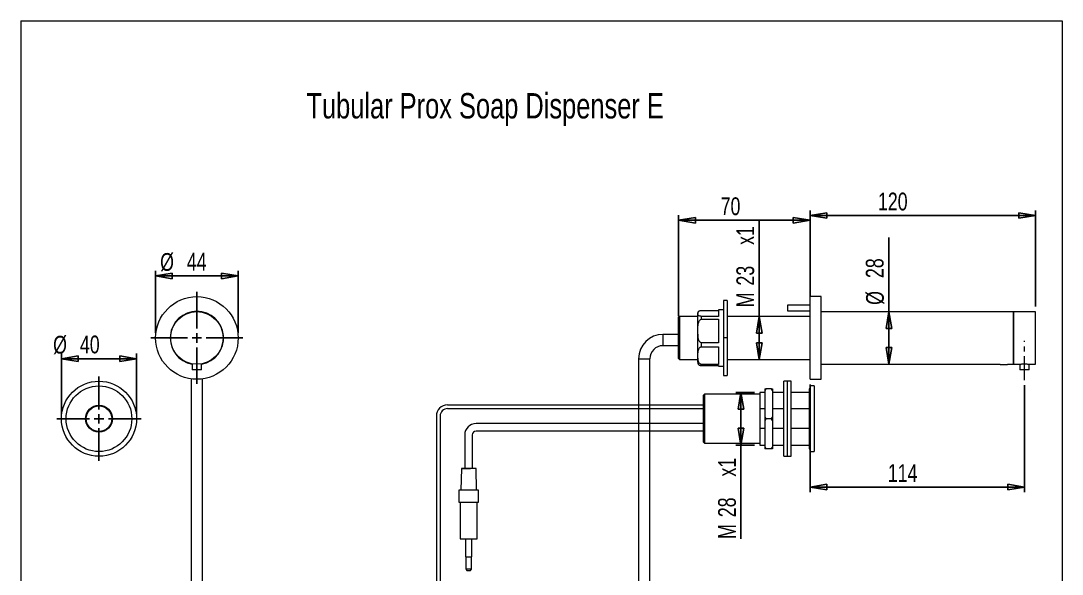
# Model space of a CAD drawing. Header units: millimetres. Extents: x 3 to 208, y 3 to 295.
# Drawn here: x 2.9 to 208.4, y 185.4 to 294.5 of the extents above; entities that cross this region are included whole.
import ezdxf

# ---------------------------------------------------------------- set-up
doc = ezdxf.new("R2010")
doc.units = ezdxf.units.MM
doc.linetypes.add('CENTERX2', pattern=[20.32, 12.7, -2.54, 2.54, -2.54])
doc.layers.add('DIM', color=176, linetype='Continuous')
doc.layers.add('LEVEL0', color=179, linetype='Continuous')
doc.styles.add('SLDTEXTSTYLE0', font='TXT', dxfattribs={"width": 0.75})
doc.dimstyles.new('SLDDIMSTYLE0', dxfattribs={"dimtxt": 3.5, "dimasz": 3.302, "dimexe": 0, "dimexo": 0.0625, "dimgap": 0.875, "dimtad": 1, "dimdec": 0, "dimlfac": 2.7, "dimrnd": 1e-09, "dimzin": 12, "dimdsep": 46, "dimtxsty": 'SLDTEXTSTYLE0', "dimblk1": 'CLOSED', "dimblk2": 'CLOSED', "dimsah": 1, "dimcen": 0.09, "dimadec": 0, "dimazin": 3, "dimtfac": 1, "dimtdec": 0, "dimtofl": 0, "dimtmove": 0, "dimatfit": 3, "dimldrblk": 'CLOSED', "dimfxl": 0, "dimfrac": 2, "dimtolj": 1, "dimtzin": 12, "dimarcsym": 0})
doc.dimstyles.new('SLDDIMSTYLE1', dxfattribs={"dimtxt": 3.5, "dimasz": 3.302, "dimexe": 0, "dimexo": 0.0625, "dimgap": 0.875, "dimtad": 1, "dimdec": 0, "dimlfac": 2.7, "dimrnd": 1e-09, "dimzin": 12, "dimdsep": 46, "dimtxsty": 'SLDTEXTSTYLE0', "dimblk1": 'CLOSED', "dimblk2": 'CLOSED', "dimsah": 1, "dimcen": 0.09, "dimadec": 0, "dimazin": 3, "dimtfac": 1, "dimtofl": 0, "dimtmove": 0, "dimatfit": 3, "dimldrblk": 'CLOSED', "dimfxl": 0, "dimfrac": 2, "dimtolj": 1, "dimtzin": 12, "dimarcsym": 0})

# ---------------------------------------------------------------- blocks, each defined once
blk = doc.blocks.new('_CLOSED')
at = {"color": 0, "linetype": 'ByBlock', "lineweight": -2}
for p, q in [((-1, 0.166667), (0, 0)), ((-1, 0.166667), (-1, -0.166667)), ((0, 0), (-1, -0.166667)), ((0, 0), (-1, 0))]:
    blk.add_line(p, q, dxfattribs=at)
blk = doc.blocks.new('_D')
at = {"layer": 'LEVEL0', "color": 7}
for p, q in [((147.72, 221.26), (144.02, 221.26)), ((145.02, 221.26), (145.02, 210.89)), ((147.72, 210.89), (144.02, 210.89)), ((145.02, 210.89), (145.02, 192.36))]:
    blk.add_line(p, q, dxfattribs=at)
at = {"layer": 'LEVEL0', "color": 7, "xscale": 3.302, "yscale": 3.302}
for p, rotation in [((145.02, 221.26), 90.0000000000004), ((145.02, 210.89), 270.0000000000004)]:
    blk.add_blockref('_CLOSED', p, dxfattribs=dict(at, rotation=rotation))
at = {"layer": 'LEVEL0', "color": 7, "char_height": 3.5, "attachment_point": 1, "rotation": 90, "style": 'SLDTEXTSTYLE0'}
for s, insert in [('x1', (140.51, 204.67)), ('28', (140.51, 196.65)), ('M', (140.51, 192.36))]:
    blk.add_mtext(s, dxfattribs=dict(at, insert=insert))
blk = doc.blocks.new('_D_1')
at = {"layer": 'LEVEL0', "color": 7}
for p, q in [((148.63, 236.26), (148.63, 255.17)), ((148.63, 227.74), (148.63, 236.26))]:
    blk.add_line(p, q, dxfattribs=at)
at = {"layer": 'LEVEL0', "color": 7, "xscale": 3.302, "yscale": 3.302}
for p, rotation in [((148.63, 236.26), 90.00000000000041), ((148.63, 227.74), 270.0000000000004)]:
    blk.add_blockref('_CLOSED', p, dxfattribs=dict(at, rotation=rotation))
at = {"layer": 'LEVEL0', "color": 7, "char_height": 3.5, "attachment_point": 1, "rotation": 90, "style": 'SLDTEXTSTYLE0'}
for s, insert in [('x1', (144.12, 250.35)), ('23', (144.12, 242.33)), ('M', (144.12, 238.04))]:
    blk.add_mtext(s, dxfattribs=dict(at, insert=insert))
blk = doc.blocks.new('_D_2')
at = {"layer": 'LEVEL0', "color": 7}
for p, q in [((132.72, 236.33), (132.72, 256.22)), ((158.65, 255.22), (132.72, 255.22)), ((158.65, 240.22), (158.65, 256.22))]:
    blk.add_line(p, q, dxfattribs=at)
at = {"layer": 'LEVEL0', "color": 7, "xscale": 3.302, "yscale": 3.302, "rotation": 180.0000000000004}
blk.add_blockref('_CLOSED', (132.72, 255.22), dxfattribs=at)
at = {"layer": 'LEVEL0', "color": 7, "xscale": 3.302, "yscale": 3.302}
blk.add_blockref('_CLOSED', (158.65, 255.22), dxfattribs=at)
at = {"layer": 'LEVEL0', "color": 7, "insert": (141.01, 259.73), "char_height": 3.5, "attachment_point": 1, "style": 'SLDTEXTSTYLE0'}
blk.add_mtext('70', dxfattribs=at)
blk = doc.blocks.new('_D_3')
at = {"layer": 'LEVEL0', "color": 7}
for p, q in [((158.65, 241.15), (158.65, 257.15)), ((203.17, 238.18), (203.17, 257.15)), ((158.65, 256.15), (203.17, 256.15))]:
    blk.add_line(p, q, dxfattribs=at)
at = {"layer": 'LEVEL0', "color": 7, "xscale": 3.302, "yscale": 3.302, "rotation": 180.0000000000004}
blk.add_blockref('_CLOSED', (158.65, 256.15), dxfattribs=at)
at = {"layer": 'LEVEL0', "color": 7, "xscale": 3.302, "yscale": 3.302}
blk.add_blockref('_CLOSED', (203.17, 256.15), dxfattribs=at)
at = {"layer": 'LEVEL0', "color": 7, "insert": (172.05, 260.66), "char_height": 3.5, "attachment_point": 1, "style": 'SLDTEXTSTYLE0'}
blk.add_mtext('120', dxfattribs=at)
blk = doc.blocks.new('_D_4')
at = {"layer": 'LEVEL0', "color": 7}
for p, q in [((158.65, 222.85), (158.65, 201.6)), ((200.98, 222.7), (200.98, 201.6)), ((158.65, 202.6), (200.98, 202.6))]:
    blk.add_line(p, q, dxfattribs=at)
at = {"layer": 'LEVEL0', "color": 7, "xscale": 3.302, "yscale": 3.302, "rotation": 180.0000000000004}
blk.add_blockref('_CLOSED', (158.65, 202.6), dxfattribs=at)
at = {"layer": 'LEVEL0', "color": 7, "xscale": 3.302, "yscale": 3.302}
blk.add_blockref('_CLOSED', (200.98, 202.6), dxfattribs=at)
at = {"layer": 'LEVEL0', "color": 7, "insert": (174, 207.11), "char_height": 3.5, "attachment_point": 1, "style": 'SLDTEXTSTYLE0'}
blk.add_mtext('114', dxfattribs=at)
blk = doc.blocks.new('_D_5')
at = {"layer": 'LEVEL0', "color": 7}
for q in [(174.22, 251.82), (174.22, 226.81)]:
    blk.add_line((174.22, 237.18), q, dxfattribs=at)
at = {"layer": 'LEVEL0', "color": 7, "xscale": 3.302, "yscale": 3.302}
for p, rotation in [((174.22, 237.18), 90.0000000000004), ((174.22, 226.81), 270.0000000000004)]:
    blk.add_blockref('_CLOSED', p, dxfattribs=dict(at, rotation=rotation))
at = {"layer": 'LEVEL0', "color": 7, "char_height": 3.5, "attachment_point": 1, "rotation": 90, "style": 'SLDTEXTSTYLE0'}
for s, insert in [('28', (169.66, 243.81)), ('%%c', (169.71, 238.53))]:
    blk.add_mtext(s, dxfattribs=dict(at, insert=insert))
blk = doc.blocks.new('_D_8')
at = {"layer": 'LEVEL0', "color": 7}
for p, q in [((29.51, 233), (29.51, 245.23)), ((45.8, 233), (45.8, 245.23)), ((29.51, 244.23), (45.8, 244.23))]:
    blk.add_line(p, q, dxfattribs=at)
at = {"layer": 'LEVEL0', "color": 7, "xscale": 3.302, "yscale": 3.302, "rotation": 180.0000000000004}
blk.add_blockref('_CLOSED', (29.51, 244.23, 34.8), dxfattribs=at)
at = {"layer": 'LEVEL0', "color": 7, "xscale": 3.302, "yscale": 3.302}
blk.add_blockref('_CLOSED', (45.8, 244.23, 34.8), dxfattribs=at)
at = {"layer": 'LEVEL0', "color": 7, "char_height": 3.5, "attachment_point": 1, "style": 'SLDTEXTSTYLE0'}
for s, insert in [('%%c', (30.4, 248.74, 34.8)), ('44', (35.67, 248.79, 34.8))]:
    blk.add_mtext(s, dxfattribs=dict(at, insert=insert))
blk = doc.blocks.new('_D_9')
at = {"layer": 'LEVEL0', "color": 7}
for p, q in [((10.93, 217.07), (10.93, 228.91)), ((25.75, 217.07), (25.75, 228.91)), ((10.93, 227.91), (25.75, 227.91))]:
    blk.add_line(p, q, dxfattribs=at)
at = {"layer": 'LEVEL0', "color": 7, "xscale": 3.302, "yscale": 3.302, "rotation": 180.0000000000004}
blk.add_blockref('_CLOSED', (10.93, 227.91, 34.8), dxfattribs=at)
at = {"layer": 'LEVEL0', "color": 7, "xscale": 3.302, "yscale": 3.302}
blk.add_blockref('_CLOSED', (25.75, 227.91, 34.8), dxfattribs=at)
at = {"layer": 'LEVEL0', "color": 7, "char_height": 3.5, "attachment_point": 1, "style": 'SLDTEXTSTYLE0'}
for s, insert in [('%%c', (9.29, 232.42, 34.8)), ('40', (14.57, 232.47, 34.8))]:
    blk.add_mtext(s, dxfattribs=dict(at, insert=insert))
blk = doc.blocks.new('SW_CENTERMARKSYMBOL_0')
at = {"layer": 'LEVEL0', "color": 0}
for p, q in [((0, 1.85), (0, 9.07)), ((-1.85, 0), (-9.07, 0)), ((0, 0), (-0.93, 0)), ((0, 0), (0, 0.93)), ((0, 0), (0, -0.93)), ((0, 0), (0.93, 0)), ((1.85, 0), (9.07, 0)), ((0, -1.85), (0, -9.07))]:
    blk.add_line(p, q, dxfattribs=at)
blk = doc.blocks.new('SW_CENTERMARKSYMBOL_1')
at = {"layer": 'LEVEL0', "color": 0}
for p, q in [((0, 1.85), (0, 8.33)), ((-1.85, 0), (-8.33, 0)), ((0, 0), (-0.93, 0)), ((0, 0), (0, 0.93)), ((0, 0), (0, -0.93)), ((0, 0), (0.93, 0)), ((1.85, 0), (8.33, 0)), ((0, -1.85), (0, -8.33))]:
    blk.add_line(p, q, dxfattribs=at)

msp = doc.modelspace()

# ---------------------------------------------------------------- linework, layer by layer
at = {"color": 7, "linetype": 'Continuous', "lineweight": 15}
for p, q in [((142.32, 239.41), (141.58, 239.41)), ((141.58, 239.41), (141.58, 232)), ((142.32, 239.41), (142.32, 232)), ((158.65, 238.47), (154.2, 238.47)), ((154.2, 238.47), (154.2, 237.36)), ((160.87, 240.15), (158.65, 240.15)), ((158.65, 223.85), (158.65, 240.15)), ((160.87, 223.85), (160.87, 240.15)), ((136.5, 233.32), (136.5, 236.79)), ((137.24, 237.44), (140.58, 237.44)), ((141.58, 237.56), (140.58, 237.56)), ((140.58, 237.56), (140.58, 236.26)), ((154.2, 237.36), (158.65, 237.36)), ((198.83, 237.18), (160.87, 237.18)), ((203.17, 237.18), (198.83, 237.18)), ((198.83, 232), (198.83, 237.18)), ((198.83, 237.18), (198.83, 226.81)), ((203.17, 232), (203.17, 237.18)), ((132.91, 236.26), (132.72, 236.07)), ((132.72, 227.93), (132.72, 236.07)), ((136.37, 236.26), (132.91, 236.26)), ((132.91, 236.26), (132.91, 227.74)), ((140.58, 236.26), (137.24, 236.26)), ((137.24, 235.7), (140.58, 235.7)), ((140.58, 235.7), (140.58, 231.04)), ((158.65, 236.26), (142.32, 236.26)), ((132.72, 232.71), (129.63, 232.71)), ((129.63, 230.49), (132.72, 230.49)), ((140.58, 231.04), (137.24, 231.04)), ((137.24, 230.26), (140.58, 230.26)), ((140.58, 230.26), (140.58, 226.78)), ((141.58, 232), (141.58, 224.59)), ((142.32, 232), (142.32, 224.59)), ((198.83, 226.81), (198.83, 232)), ((203.17, 226.81), (203.17, 232)), ((36.55, 226.93), (36.55, 226.88)), ((36.73, 226.86), (36.55, 226.9)), ((36.73, 226.9), (36.73, 225.7)), ((38.58, 225.7), (38.58, 226.9)), ((124.81, 227.89), (124.81, 176.03)), ((127.03, 176.03), (127.03, 227.89)), ((132.72, 227.93), (132.91, 227.74)), ((132.91, 227.74), (136.5, 227.74)), ((140.58, 226.78), (137.24, 226.78)), ((137.24, 226.56), (140.58, 226.56)), ((140.58, 226.56), (140.58, 226.44)), ((140.58, 226.44), (141.58, 226.44)), ((142.32, 227.74), (158.65, 227.74)), ((160.87, 226.81), (162.35, 226.81)), ((162.35, 226.81), (163.81, 226.81)), ((163.81, 226.81), (163.83, 226.81)), ((163.83, 226.81), (196.17, 226.81)), ((196.17, 226.81), (196.17, 226.78)), ((196.17, 226.78), (197.65, 226.78)), ((197.65, 226.78), (197.65, 226.81)), ((197.65, 226.81), (198.83, 226.81)), ((198.83, 226.81), (200.05, 226.81)), ((200.05, 226.81), (200.05, 225.7)), ((201.91, 225.7), (201.91, 226.81)), ((201.91, 226.81), (203.17, 226.81)), ((38.39, 225.7), (36.73, 225.7)), ((38.58, 225.7), (38.39, 225.7)), ((141.58, 224.59), (142.32, 224.59)), ((201.91, 225.7), (200.05, 225.7)), ((36.54, 223.93), (36.54, 176.03)), ((38.77, 176.03), (38.77, 223.93)), ((149.94, 222), (149.76, 221.66)), ((149.76, 222), (149.94, 222)), ((149.76, 222), (149.76, 221.66)), ((151.05, 222), (149.94, 222)), ((151.24, 221.66), (151.05, 222)), ((151.05, 222), (151.24, 222)), ((151.24, 222), (151.24, 221.66)), ((154.2, 223.48), (153.46, 223.48)), ((153.46, 208.66), (153.46, 223.48)), ((154.94, 223.48), (154.2, 223.48)), ((154.2, 208.66), (154.2, 223.48)), ((154.94, 208.66), (154.94, 223.48)), ((158.65, 223.85), (160.87, 223.85)), ((159.46, 222.55), (158.65, 222.55)), ((158.65, 222.55), (158.65, 209.59)), ((159.46, 222.55), (159.46, 209.59)), ((137.8, 220.89), (137.61, 220.7)), ((137.61, 211.44), (137.61, 220.7)), ((148.72, 220.89), (137.8, 220.89)), ((137.8, 220.89), (137.8, 211.26)), ((149.76, 221.26), (148.72, 221.26)), ((148.72, 221.26), (148.72, 218)), ((149.76, 221.66), (149.76, 216.41)), ((151.24, 221.66), (151.24, 216.41)), ((153.46, 221.26), (151.24, 221.26)), ((158.5, 221.26), (154.94, 221.26)), ((148.72, 218), (148.72, 216.07)), ((149.76, 218), (148.72, 218)), ((153.46, 218), (151.24, 218)), ((158.5, 218), (154.94, 218)), ((148.72, 216.07), (148.72, 214.15)), ((149.76, 216.41), (149.94, 216.07)), ((149.76, 216.41), (149.76, 215.74)), ((149.94, 216.07), (149.76, 215.74)), ((151.05, 216.07), (149.94, 216.07)), ((151.05, 216.07), (151.24, 216.41)), ((151.24, 215.74), (151.05, 216.07)), ((151.24, 216.41), (151.24, 215.74)), ((149.76, 214.15), (148.72, 214.15)), ((148.72, 214.15), (148.72, 210.89)), ((149.76, 215.74), (149.76, 210.48)), ((151.24, 215.74), (151.24, 210.48)), ((153.46, 214.15), (151.24, 214.15)), ((158.5, 214.15), (154.94, 214.15)), ((137.61, 211.44), (137.8, 211.26)), ((137.8, 211.26), (148.72, 211.26)), ((148.72, 210.89), (149.76, 210.89)), ((149.76, 210.48), (149.94, 210.15)), ((149.76, 210.48), (149.76, 210.15)), ((149.94, 210.15), (149.76, 210.15)), ((151.05, 210.15), (149.94, 210.15)), ((151.05, 210.15), (151.24, 210.48)), ((151.24, 210.15), (151.05, 210.15)), ((151.24, 210.89), (153.46, 210.89)), ((151.24, 210.48), (151.24, 210.15)), ((154.94, 210.89), (158.5, 210.89)), ((153.46, 208.66), (154.2, 208.66)), ((154.2, 208.66), (154.94, 208.66)), ((158.65, 209.59), (159.46, 209.59))]:
    msp.add_line(p, q, dxfattribs=at)
at = {"color": 8, "linetype": 'Continuous', "lineweight": 0}
for p, q in [((137.24, 235.7), (137.24, 236.26)), ((129.63, 232.71), (129.63, 230.49)), ((137.24, 230.26), (137.24, 231.04)), ((142.32, 232), (141.58, 232)), ((124.81, 227.89), (127.03, 227.89)), ((137.24, 226.56), (137.24, 226.78))]:
    msp.add_line(p, q, dxfattribs=at)
at = {"color": 7, "linetype": 'Continuous', "lineweight": 15, "flags": 128}
msp.add_lwpolyline([(158.65, 222.21), (158.6, 222.17), (158.53, 222.06), (158.5, 221.93), (158.5, 221.87), (158.5, 221.67), (158.5, 221.35), (158.5, 220.91), (158.5, 220.37), (158.5, 219.73), (158.5, 219), (158.5, 218.21), (158.5, 217.38), (158.5, 216.51), (158.5, 215.63), (158.5, 214.77), (158.5, 213.93), (158.5, 213.14), (158.5, 212.42), (158.5, 211.78), (158.5, 211.23), (158.5, 210.79), (158.5, 210.47), (158.5, 210.28), (158.5, 210.21)], dxfattribs=at)
at = {"color": 7, "linetype": 'Continuous', "lineweight": 15}
for centre, radius in [((37.66, 232), 8.15), ((37.66, 232), 5.19), ((18.34, 216.07), 7.41), ((18.34, 216.07), 6.48), ((18.34, 216.07), 2.66)]:
    msp.add_circle(centre, radius, dxfattribs=at)
at = {"color": 8, "linetype": 'Continuous', "lineweight": 0}
for radius in [2.59, 2.52]:
    msp.add_circle((18.34, 216.07), radius, dxfattribs=at)
at = {"color": 7, "linetype": 'Continuous', "lineweight": 15}
for centre, radius, start, end in [((37.66, 232), 5.26, 280.1401, 259.8599), ((137.24, 236.81), 0.741, 158.2941, 180.0007), ((129.63, 227.89), 4.81, 90.0001, 179.9999), ((129.63, 227.89), 2.59, 90.0001, 179.9999), ((37.29, 226.83), 0.741, 175.9309, 177.6091), ((137.24, 227.18), 0.741, 180.0014, 207.6306), ((158.83, 210.21), 0.33, 180.0008, 235.8184)]:
    msp.add_arc(centre, radius, start, end, dxfattribs=at)
for points, knots in [([(137.24, 236.26), (137.21, 236.26), (137.13, 236.26), (137.01, 236.28), (136.87, 236.31), (136.72, 236.38), (136.59, 236.5), (136.52, 236.71), (136.52, 236.92), (136.56, 237.14), (136.66, 237.27), (136.81, 237.36), (136.94, 237.41), (137.09, 237.43), (137.18, 237.44), (137.23, 237.44), (137.24, 237.44)], [0, 0, 0, 0, 0.053948, 0.102355, 0.169921, 0.255516, 0.34069, 0.409742, 0.556033, 0.63238, 0.724306, 0.777294, 0.8706, 0.92342, 0.98569, 1, 1, 1, 1]), ([(136.5, 236.24), (136.49, 236.24), (136.45, 236.25), (136.41, 236.25), (136.38, 236.26), (136.37, 236.26)], [0, 0, 0, 0, 0.270003, 0.876021, 1, 1, 1, 1]), ([(137.24, 231.04), (137.2, 231.04), (137.13, 231.05), (137, 231.12), (136.84, 231.28), (136.69, 231.61), (136.58, 232.08), (136.53, 232.85), (136.48, 233.85), (136.57, 234.77), (136.78, 235.34), (136.92, 235.55), (137.08, 235.66), (137.18, 235.7), (137.23, 235.7), (137.24, 235.7)], [0, 0, 0, 0, 0.022322, 0.044366, 0.081835, 0.149306, 0.252128, 0.355314, 0.593875, 0.83019, 0.880083, 0.941826, 0.967742, 0.994154, 1, 1, 1, 1]), ([(136.5, 227.21), (136.5, 227.21), (136.5, 227.15), (136.5, 227.52), (136.5, 227.69), (136.5, 228.26), (136.5, 228.88), (136.5, 229.69), (136.5, 230.58), (136.5, 231.51), (136.5, 232.43), (136.5, 233.03), (136.5, 233.32)], [0, 0, 0, 0, 0.000206, 0.026782, 0.078657, 0.159327, 0.268244, 0.401123, 0.550269, 0.705978, 0.858537, 1, 1, 1, 1]), ([(137.24, 226.78), (137.2, 226.78), (137.13, 226.79), (137, 226.84), (136.85, 226.95), (136.69, 227.2), (136.59, 227.55), (136.52, 228.13), (136.52, 228.72), (136.56, 229.34), (136.64, 229.72), (136.79, 230), (136.92, 230.15), (137.08, 230.23), (137.18, 230.26), (137.23, 230.26), (137.24, 230.26)], [0, 0, 0, 0, 0.028108, 0.054713, 0.096733, 0.165862, 0.26426, 0.36317, 0.585738, 0.699314, 0.813964, 0.863576, 0.929358, 0.959713, 0.992595, 1, 1, 1, 1]), ([(136.59, 226.84), (136.62, 226.8), (136.67, 226.72), (136.81, 226.64), (136.94, 226.59), (137.09, 226.57), (137.18, 226.56), (137.23, 226.56), (137.24, 226.56)], [0, 0, 0, 0, 0.213622, 0.364763, 0.630905, 0.781566, 0.959183, 1, 1, 1, 1]), ([(200.07, 226.82), (200.06, 226.82), (200.03, 226.81), (200.22, 226.84), (200.32, 226.86), (200.59, 226.89), (200.87, 226.9), (201.17, 226.9), (201.43, 226.88), (201.7, 226.85), (201.77, 226.84), (201.93, 226.81), (201.91, 226.81), (201.9, 226.81)], [0, 0, 0, 0, 0.003265, 0.048397, 0.143311, 0.279081, 0.439825, 0.605084, 0.757673, 0.883615, 0.968023, 0.9989, 1, 1, 1, 1])]:
    msp.add_open_spline(points, degree=3, knots=knots, dxfattribs=at)
at = {"layer": 'DIM', "color": 7, "lineweight": 15}
for p, q in [((89.85, 206.26), (89.74, 202)), ((92.74, 206.26), (89.85, 206.26)), ((92.85, 202), (92.74, 206.26)), ((93.24, 202), (89.35, 202)), ((89.35, 202), (89.35, 199.6)), ((93.24, 199.6), (93.24, 202)), ((89.35, 199.6), (93.24, 199.6)), ((89.61, 199.6), (89.61, 192.37)), ((92.98, 192.37), (92.98, 199.6)), ((89.61, 192.37), (92.98, 192.37)), ((90.66, 192.37), (90.66, 188.86)), ((91.93, 188.86), (91.93, 192.37)), ((90.66, 188.86), (91.93, 188.86)), ((90.74, 188.86), (90.74, 186.5)), ((91.85, 186.5), (91.85, 188.86)), ((90.74, 186.5), (91.85, 186.5)), ((90.74, 186.5), (90.94, 186.13)), ((90.94, 186.13), (91.65, 186.13)), ((91.65, 186.13), (91.85, 186.5))]:
    msp.add_line(p, q, dxfattribs=at)
at = {"layer": 'LEVEL0', "color": 7, "lineweight": 0}
for p, q in [((2.92, 294.54), (208.41, 294.54)), ((2.92, 294.54), (2.92, 2.59)), ((208.41, 294.54), (208.41, 2.59)), ((89.85, 206.26), (91.63, 206.26)), ((90.74, 186.5), (91.91, 186.5))]:
    msp.add_line(p, q, dxfattribs=at)
at = {"layer": 'LEVEL0', "color": 7, "linetype": 'CENTERX2', "lineweight": 0, "ltscale": 0.37037}
msp.add_line((200.98, 223.7), (200.98, 231.41), dxfattribs=at)
at = {"layer": 'LEVEL0', "color": 7, "lineweight": 15}
for p, q in [((87.13, 218.82), (137.98, 218.82)), ((87.13, 218.08), (137.61, 218.08)), ((84.91, 216.6), (84.91, 110.99)), ((85.65, 216.6), (85.65, 110.99)), ((137.61, 215.1), (92.74, 215.1)), ((90.52, 212.88), (90.52, 206.26)), ((92, 212.88), (92, 206.26)), ((137.61, 213.62), (92.74, 213.62))]:
    msp.add_line(p, q, dxfattribs=at)
for centre, radius in [((87.13, 216.6), 2.22), ((87.13, 216.6), 1.48), ((92.74, 212.88), 2.22), ((92.74, 212.88), 0.741)]:
    msp.add_arc(centre, radius, 90, 180, dxfattribs=at)

# ---------------------------------------------------------------- block references
at = {"layer": 'LEVEL0', "color": 7}
for name, p in [('SW_CENTERMARKSYMBOL_0', (37.66, 232)), ('SW_CENTERMARKSYMBOL_1', (18.34, 216.07))]:
    msp.add_blockref(name, p, dxfattribs=at)

# ---------------------------------------------------------------- texts
at = {"layer": 'LEVEL0', "color": 7, "insert": (94.54, 280.29), "char_height": 5, "attachment_point": 2, "style": 'SLDTEXTSTYLE0'}
msp.add_mtext('Tubular Prox Soap Dispenser E', dxfattribs=at)

# ---------------------------------------------------------------- dimensions: what is measured, and where the dimension line sits
at = {"layer": 'LEVEL0', "color": 7}
for base, p1, p2, picture, middle in [((132.72, 255.22), (158.65, 239.22), (132.72, 235.33), '_D_2', (145.02, 255.22)), ((203.17, 256.15), (158.65, 240.15), (203.17, 237.18), '_D_3', (177.36, 256.15)), ((200.98, 202.6), (158.65, 223.85), (200.98, 223.7), '_D_4', (179.3, 202.6))]:
    dim = msp.add_linear_dim(base=base, p1=p1, p2=p2, dimstyle='SLDDIMSTYLE1', dxfattribs=at)
    dim.commit()
    dim.dimension.update_dxf_attribs({"geometry": picture, "text_midpoint": middle, "dimtype": 160})
for base, p1, p2, text, picture, middle in [((148.63, 236.26), (158.85, 227.74), (137.59, 236.26), 'M<>x1', '_D_1', (148.63, 246.61)), ((174.22, 226.81), (160.5, 237.18), (163.7, 226.81), '%%c<>', '_D_5', (174.22, 245.18)), ((145.02, 210.89), (148.72, 221.26), (148.72, 210.89), 'M<>x1', '_D', (145.02, 200.93))]:
    dim = msp.add_linear_dim(base=base, p1=p1, p2=p2, angle=90, text=text, dimstyle='SLDDIMSTYLE0', dxfattribs=at)
    dim.commit()
    dim.dimension.update_dxf_attribs({"geometry": picture, "text_midpoint": middle, "dimtype": 160})
for base, p1, p2, picture, middle in [((45.8, 244.23), (29.51, 232), (45.8, 232), '_D_8', (37.04, 244.23)), ((25.75, 227.91), (10.93, 216.07), (25.75, 216.07), '_D_9', (15.94, 227.91))]:
    dim = msp.add_linear_dim(base=base, p1=p1, p2=p2, text='%%c<>', dimstyle='SLDDIMSTYLE0', dxfattribs=at)
    dim.commit()
    dim.dimension.update_dxf_attribs({"geometry": picture, "text_midpoint": middle, "dimtype": 160})

doc.saveas('drawing.dxf')
